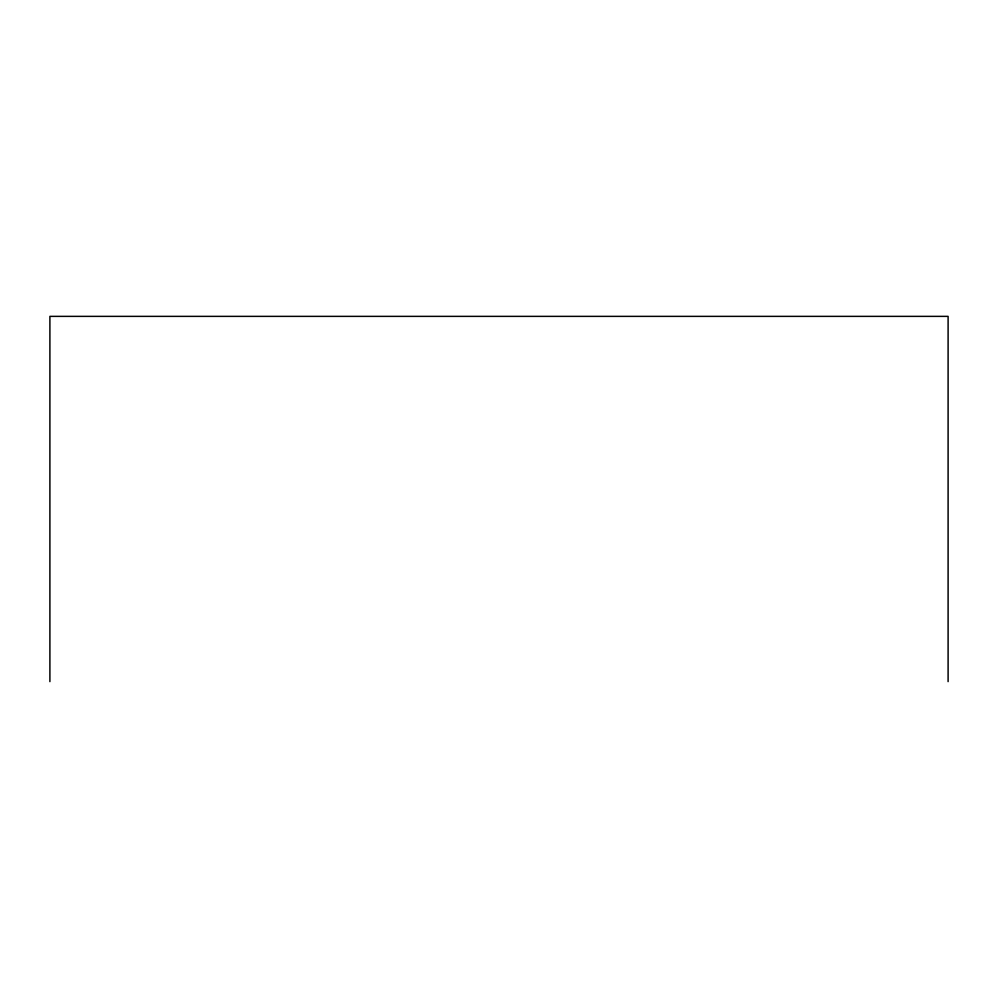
<?xml version="1.0" encoding="UTF-8"?>
<svg xmlns="http://www.w3.org/2000/svg" width="998" height="998" viewBox="0 0 998 998"><rect width="100%" height="100%" fill="white"/><g stroke="black" fill="none" stroke-linecap="round" stroke-linejoin="round"><path stroke-width="1.5" d="M948.1 681.634L948.1 316.366L49.9 316.366L49.9 681.634"/></g></svg>
